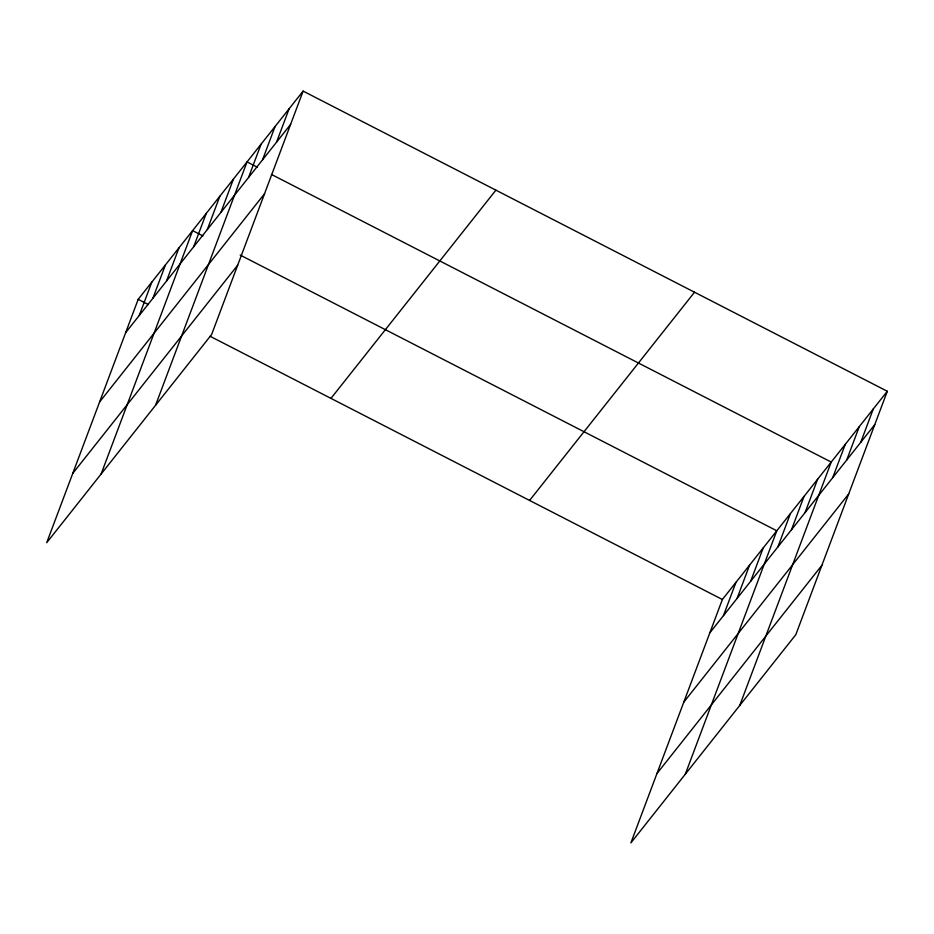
<?xml version="1.0" encoding="UTF-8"?>
<svg xmlns="http://www.w3.org/2000/svg" width="934" height="934" viewBox="0 0 934 934"><rect width="100%" height="100%" fill="white"/><g stroke="black" fill="none" stroke-linecap="round" stroke-linejoin="round"><path stroke-width="1.4" d="M303.118 91.1L138.185 299.324L46.7 542.724L211.633 334.5L303.118 91.1L887.3 391.276L795.815 634.676L630.882 842.9L722.367 599.5L887.3 391.276M139.271 315.458L151.798 282.15M152.884 298.273L165.4 264.976M166.486 281.099L179.013 247.79M101.129 474.017L192.614 230.616L202.9 235.893M193.7 246.739L206.216 213.431M207.313 229.566L219.829 196.257M220.914 212.38L233.43 179.083M155.558 405.298L247.043 161.897L257.329 167.186M248.537 177.507L261.065 144.198M262.559 159.807L275.075 126.499M276.581 142.108L289.096 108.799M723.453 615.623L735.98 582.314M737.066 598.449L749.582 565.14M750.667 581.263L763.195 547.966M685.311 774.181L776.796 530.781L240.166 255.052M777.882 546.915L790.409 513.607M791.495 529.73L804.011 496.421M805.096 512.556L817.612 479.247M739.74 705.474L831.225 462.073L271.455 174.448M832.719 477.671L845.247 444.374M846.741 459.972L859.257 426.675M860.763 442.284L873.278 408.975M125.67 332.632L290.602 124.409M99.611 401.959L264.544 193.735M72.759 473.398L237.691 265.174M330.963 398.386L495.896 190.162M529.59 500.437L694.522 292.214M709.852 632.797L874.784 424.585M683.793 702.135L848.726 493.911M656.941 773.562L821.873 565.339M138.185 299.324L148.471 304.612M210.162 336.31L722.367 599.5"/></g></svg>
